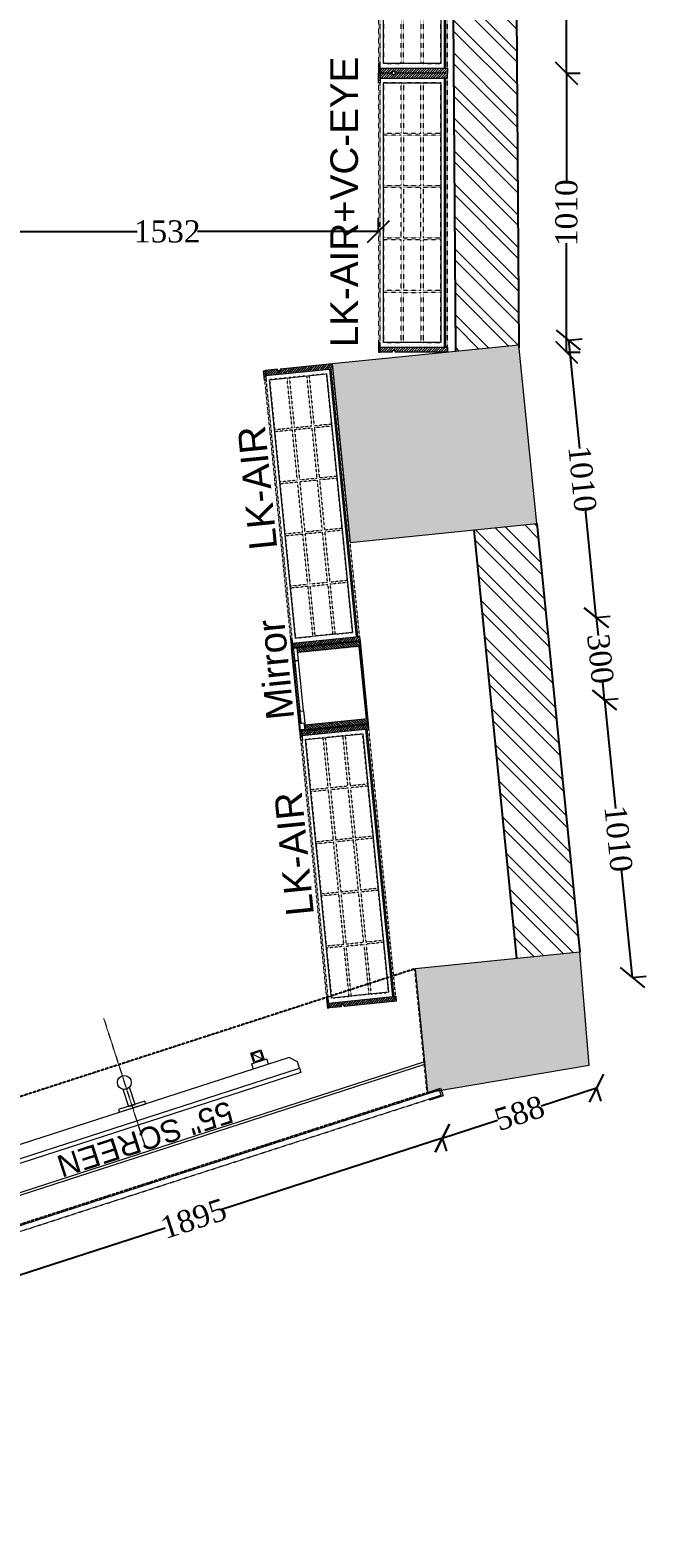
# Model space of a CAD drawing. Header units: millimetres. Extents: x 247811 to 254473, y -206991 to -192801.
# Drawn here: x 252239 to 254473, y -206774 to -201356 of the extents above; entities that cross this region are included whole.
import ezdxf

# ---------------------------------------------------------------- set-up
doc = ezdxf.new("R2010")
doc.units = ezdxf.units.MM
doc.header["$LTSCALE"] = 0.1
doc.header["$MEASUREMENT"] = 0
doc.header["$PDMODE"] = 3
for name, pattern in [('a_p6_plan_L18$0$HIDDEN', [0.375, 0.25, -0.125]), ('ACAD_ISO03W100', [30, 12, -18]), ('DASHDOT2', [0.5, 0.25, -0.125, 0, -0.125]), ('HIDDEN', [0.375, 0.25, -0.125])]:
    doc.linetypes.add(name, pattern=pattern)
for name, color, linetype, lineweight in [('A-DIM', 31, 'Continuous', 15), ('Column', 243, 'Continuous', 9), ('Floor-Unit', 1, 'Continuous', 13), ('Glass-FrontGlazing', 150, 'Continuous', 20), ('LENS_HATCH_WALL', 251, 'Continuous', 5), ('LENS_TEXT', 4, 'Continuous', 5), ('LN-ELEVATION-1', 81, 'Continuous', 13), ('LN-ELEVATION-2', 103, 'Continuous', 20), ('LN-ELEVATION-3', 125, 'a_p6_plan_L18$0$HIDDEN', 18), ('LN-ELEVATION-4', 145, 'Continuous', 13), ('LN-HATCH', 251, 'Continuous', 0), ('Mirror', 4, 'Continuous', 15), ('shutter', 8, 'Continuous', 18), ('TV', 3, 'Continuous', 18)]:
    doc.layers.add(name, color=color, linetype=linetype, lineweight=lineweight)
doc.layers.add('BEAM', color=5, linetype='Continuous')
doc.layers.add('wall', color=5, linetype='Continuous')
doc.layers.add('Column hatch', color=252, linetype='Continuous', lineweight=20, true_color=0x8a8a8a)
doc.styles.add('LK by Kuldeepak', font='times.ttf')
doc.styles.get("Standard").update_dxf_attribs({"font": 'arial.ttf'})
doc.dimstyles.new('LK BY KULDEEPAK', dxfattribs={"dimtxt": 80, "dimasz": 80, "dimexe": 50, "dimexo": 1, "dimtad": 0, "dimdec": 0, "dimtxsty": 'LK by Kuldeepak', "dimblk": 'OBLIQUE', "dimcen": 2.5, "dimclrd": 250, "dimclre": 250, "dimclrt": 256, "dimadec": 0, "dimazin": 0, "dimtfac": 1, "dimtdec": 0, "dimtmove": 0, "dimatfit": 3, "dimfxl": 1, "dimarcsym": 0})
pattern_1 = [(45, (7858558.917, 3503823.203), (-4.4901280605, 4.4901280605), [])]

# ---------------------------------------------------------------- blocks, each defined once
blk = doc.blocks.new('GFCHGFD')
at = {"layer": 'LN-HATCH', "ltscale": 0.5}
h = blk.add_hatch(dxfattribs=at)
h.set_pattern_fill('ANSI31', color=256, scale=2)
h.set_pattern_definition([(45, (4060433.7416, 1708720.787), (-4.4901280605, 4.4901280605), [])])
h.paths.add_polyline_path([(212.9, 101.3), (230.9, 101.3), (230.9, -127.7), (212.9, -127.7)])
h.paths.add_polyline_path([(230.9, 95.3), (494.9, 95.3), (494.9, 101.3), (230.9, 101.3)])
h.paths.add_polyline_path([(512.9, 101.3), (494.9, 101.3), (494.9, -127.7), (512.9, -127.7)])
at = {"layer": 'Defpoints'}
blk.add_lwpolyline([(512.9, 101.3), (212.9, 101.3), (212.9, -148.7), (512.9, -148.7)], close=True, dxfattribs=at)
at = {"layer": 'LN-ELEVATION-1'}
for points in [[(212.9, 101.3), (230.9, 101.3), (230.9, -127.7), (212.9, -127.7)], [(230.9, 95.3), (494.9, 95.3), (494.9, 101.3), (230.9, 101.3)], [(512.9, 101.3), (494.9, 101.3), (494.9, -127.7), (512.9, -127.7)], [(259.9, -141.7), (259.9, -127.7), (214.9, -127.7), (214.9, -148.7), (223.9, -148.7), (223.9, -147.2), (216.4, -147.2), (216.4, -141.7)], [(442.9, -141.7), (442.9, -127.7), (487.9, -127.7), (487.9, -148.7), (478.9, -148.7), (478.9, -147.2), (486.4, -147.2), (486.4, -141.7)], [(504.9, -148.7), (504.9, -147.2), (509.4, -147.2), (509.4, -129.2), (487.9, -129.2), (487.9, -127.7), (510.9, -127.7), (510.9, -148.7)]]:
    blk.add_lwpolyline(points, close=True, dxfattribs=at)
at = {"layer": 'LN-ELEVATION-2'}
blk.add_lwpolyline([(259.9, -141.7), (442.9, -141.7), (442.9, -127.7), (259.9, -127.7)], close=True, dxfattribs=at)
at = {"layer": 'LN-ELEVATION-4', "ltscale": 0.5}
blk.add_line((478.9, -148.7), (223.9, -148.7), dxfattribs=at)
at = {"layer": 'Mirror', "lineweight": 0}
blk.add_lwpolyline([(216.4, -141.7), (486.4, -141.7), (486.4, -147.2), (216.4, -147.2)], close=True, dxfattribs=at)
blk = doc.blocks.new('1010MM VC PLAN')
at = {"layer": 'LN-HATCH', "ltscale": 0.5}
h = blk.add_hatch(dxfattribs=at)
h.set_pattern_fill('ANSI31', color=256, scale=2)
h.set_pattern_definition([(45, (3761554.586, 1795022.936), (-4.490128061, 4.490128061), [])])
h.paths.add_polyline_path([(-505.2, 24), (-505.2, -166), (-499.2, -166), (-499.2, -176), (-505.2, -176), (-505.2, -220), (-487.2, -220), (-487.2, 24)])
h = blk.add_hatch(dxfattribs=at)
h.set_pattern_fill('ANSI31', color=256, scale=2)
h.set_pattern_definition(pattern_1)
h.paths.add_polyline_path([(504.8, 24), (504.8, -166), (498.8, -166), (498.8, -176), (504.8, -176), (504.8, -220), (486.8, -220), (486.8, 24)])
h = blk.add_hatch(dxfattribs=at)
h.set_pattern_fill('ANSI31', color=256, scale=2)
h.set_pattern_definition([(45, (7858741.917, 3503823.203), (-4.4901280605, 4.4901280605), [])])
h.paths.add_polyline_path([(-470.2, -220), (-470.2, -226), (-505.2, -226), (-505.2, -220)])
h = blk.add_hatch(dxfattribs=at)
h.set_pattern_fill('ANSI31', color=256, scale=2)
h.set_pattern_definition(pattern_1)
h.paths.add_polyline_path([(476.8, -220), (476.8, -226), (504.8, -226), (504.8, -220)])
at = {"layer": 'LN-ELEVATION-1', "ltscale": 0.5}
for points in [[(-505.2, 24), (-505.2, -166), (-499.2, -166), (-499.2, -176), (-505.2, -176), (-505.2, -220), (-487.2, -220), (-487.2, 24)], [(486.8, 12), (-487.2, 12), (-487.2, 18), (486.8, 18)], [(504.8, 24), (504.8, -166), (498.8, -166), (498.8, -176), (504.8, -176), (504.8, -220), (486.8, -220), (486.8, 24)], [(-470.2, -220), (-470.2, -226), (-505.2, -226), (-505.2, -220)], [(469.8, -220), (469.8, -226), (504.8, -226), (504.8, -220)]]:
    blk.add_lwpolyline(points, close=True, dxfattribs=at)
at = {"layer": 'LN-ELEVATION-2', "ltscale": 0.5}
blk.add_lwpolyline([(470.2, 0), (-470.2, 0), (-470.2, -208), (470.2, -208)], close=True, dxfattribs=at)
at = {"layer": 'LN-ELEVATION-3', "ltscale": 0.5}
for p, q in [((-487.2, 24), (486.8, 24)), ((-470.2, -220), (469.8, -220)), ((469.8, -226), (-470.2, -226))]:
    blk.add_line(p, q, dxfattribs=at)
for points in [[(-470.2, 0), (-288.5, 0), (-288.5, -64), (-470.2, -64)], [(-280.5, 0), (-98.8, 0), (-98.8, -64), (-280.5, -64)], [(-90.8, 0), (90.8, 0), (90.8, -64), (-90.8, -64)], [(98.8, 0), (280.5, 0), (280.5, -64), (98.8, -64)], [(288.5, 0), (470.2, 0), (470.2, -64), (288.5, -64)], [(-470.2, -136), (-288.5, -136), (-288.5, -72), (-470.2, -72)], [(-280.5, -72), (-98.8, -72), (-98.8, -136), (-280.5, -136)], [(-90.8, -72), (90.8, -72), (90.8, -136), (-90.8, -136)], [(98.8, -72), (280.5, -72), (280.5, -136), (98.8, -136)], [(288.5, -72), (470.2, -72), (470.2, -136), (288.5, -136)], [(-470.2, -144), (-288.5, -144), (-288.5, -208), (-470.2, -208)], [(-280.5, -144), (-98.8, -144), (-98.8, -208), (-280.5, -208)], [(-90.8, -144), (90.8, -144), (90.8, -208), (-90.8, -208)], [(98.8, -144), (280.5, -144), (280.5, -208), (98.8, -208)], [(288.5, -144), (470.2, -144), (470.2, -208), (288.5, -208)]]:
    blk.add_lwpolyline(points, close=True, dxfattribs=at)
blk = doc.blocks.new('55 DER4')
at = {"layer": 'TV', "ltscale": 12}
for p, q in [((2111558.8, 1135690.5), (2111583.2, 1135690.5)), ((2111583.2, 1135690.5), (2111607.7, 1135666)), ((2111607.7, 1134473.9), (2111607.7, 1135666)), ((2111607.7, 1135587.9), (2111627.2, 1135587.9)), ((2111627.2, 1135587.9), (2111627.2, 1135529.3)), ((2111627.2, 1135529.3), (2111607.7, 1135529.3)), ((2111627.2, 1134610.6), (2111607.7, 1134610.6)), ((2111627.2, 1134610.6), (2111627.2, 1134552)), ((2111607.7, 1134552), (2111627.2, 1134552)), ((2111583.2, 1134449.5), (2111607.7, 1134473.9)), ((2111558.8, 1134449.5), (2111583.2, 1134449.5))]:
    blk.add_line(p, q, dxfattribs=at)
at = {"layer": 'TV'}
for p, q in [((2111661.6, 1135543.3), (2111631, 1135573.9)), ((2111661.6, 1135573.9), (2111631, 1135543.3)), ((2111661.6, 1134597.1), (2111631, 1134566.5))]:
    blk.add_line(p, q, dxfattribs=at)
at = {"layer": 'TV', "ltscale": 12}
blk.add_lwpolyline([(2111542.6, 1135690.5), (2111558.8, 1135690.5), (2111558.8, 1134449.5), (2111542.6, 1134449.5)], close=True, dxfattribs=at)
at = {"layer": 'TV'}
for points in [[(2111627.2, 1135577.7), (2111627.2, 1135539.5), (2111665.4, 1135539.5), (2111665.4, 1135577.7)], [(2111631, 1135573.9), (2111631, 1135543.3), (2111661.6, 1135543.3), (2111661.6, 1135573.9)], [(2111627.2, 1134562.7), (2111627.2, 1134600.9), (2111665.4, 1134600.9), (2111665.4, 1134562.7)], [(2111631, 1134566.5), (2111631, 1134597.1), (2111661.6, 1134597.1), (2111661.6, 1134566.5)]]:
    blk.add_lwpolyline(points, close=True, dxfattribs=at)
blk = doc.blocks.new('A$C3d5c696c')
at = {"layer": 'Column hatch'}
h = blk.add_hatch(color=256, dxfattribs=at)
h.dxf.hatch_style = 1
h.paths.add_polyline_path([(5146.6, 10705.8), (4506.6, 10701.4), (4513.9, 9651.4), (5153.9, 9655.9)])
h.paths.add_polyline_path([(5164.6, 8110.9), (4934.6, 8109.3), (4941.9, 7059.3), (5171.9, 7060.9)])
h.paths.add_polyline_path([(5190.2, 4277.4), (4513.6, 4209.5), (4578.5, 3562.7), (5255.1, 3630.6)])
h.paths.add_polyline_path([(5410.8, 2078.4), (4829.8, 2020.1), (4813.9, 2017.4), (4858.7, 1570.7), (5444.9, 1669.8)])
at = {"layer": 'LENS_HATCH_WALL', "ltscale": 12}
h = blk.add_hatch(dxfattribs=at)
h.set_pattern_fill('ANSI32', color=256, scale=222, angle=90, style=0)
h.set_pattern_definition([(135, (-1636301.92, -26491450.07), (-58.86663953, -58.86663953), []), (135, (-1636301.92, -26491410.83), (-58.86663953, -58.86663953), [])])
h.paths.add_polyline_path([(5255.1, 3630.6), (5026.2, 3607.6), (5182, 2055.4), (5410.8, 2078.4)])
h.paths.add_polyline_path([(5171.9, 7060.9), (4941.9, 7059.3), (4961.3, 4254.4), (5191.2, 4277.5)])
h.paths.add_polyline_path([(5153.9, 9655.9), (4923.9, 9654.3), (4934.6, 8109.3), (5164.6, 8110.9)])
h.paths.add_polyline_path([(5125.8, 13700.8), (-724, 13660.2), (-723.5, 10666.7), (-496.1, 10666.7), (-492.4, 10666.7), (-492.4, 10861.9), (-504.7, 12631.8), (-492.4, 12631.9), (-492.4, 13431.8), (4897.4, 13469.2), (4916.6, 10704.2), (5146.6, 10705.8)])
h.paths.add_polyline_path([(-492.4, 9616.7), (-723.3, 9616.7), (-723, 8063.9), (-492.4, 8065.5)])
h.paths.add_polyline_path([(-492.4, 7015.5), (-722.8, 7013.9), (-722.2, 4065), (-492.4, 4066.6)])
edge = h.paths.add_edge_path()
edge.add_line((-268.8, 2360), (-498.7, 2320.2))
edge.add_line((-498.7, 2320.2), (1.6, 0.5))
edge.add_line((1.6, 0.5), (221.5, 71.6))
edge.add_line((221.5, 71.6), (-268.8, 2360))
at = {"layer": 'BEAM', "linetype": 'HIDDEN', "ltscale": 11}
blk.add_lwpolyline([(4813.8, 2018.5), (130.1, 504.3), (223.1, 72.1), (4858.7, 1570.8)], close=True, dxfattribs=at)
at = {"layer": 'Column'}
for points in [[(5190.2, 4277.4), (4513.6, 4209.5), (4578.5, 3562.7), (5255.1, 3630.6)], [(5410.8, 2078.4), (4813.8, 2018.5), (4858.7, 1570.7), (5444.9, 1669.8)]]:
    blk.add_lwpolyline(points, close=True, dxfattribs=at)
at = {"layer": 'Glass-FrontGlazing'}
blk.add_lwpolyline([(202.9, 170.7), (199.8, 180.2), (4845.4, 1682.1), (4848.5, 1672.5)], close=True, dxfattribs=at)
at = {"layer": 'shutter', "color": 5, "linetype": 'ACAD_ISO03W100', "ltscale": 0.05, "true_color": 0x0505ff, "elevation": -26.6}
blk.add_lwpolyline([(4908.4, 1561.3), (4902.5, 1579.6), (182.4, 53.7), (188.3, 35.4)], close=True, dxfattribs=at)
at = {"layer": 'shutter', "ltscale": 10}
blk.add_lwpolyline([(4858.7, 1570.7), (4906.3, 1586.1), (4915.2, 1558.6), (4867.6, 1543.2), (4866.2, 1547.7), (4908.4, 1561.3), (4902.5, 1579.6), (4860.3, 1565.9), (4858.7, 1570.7)], dxfattribs=at)
at = {"layer": 'wall', "color": 1}
for points in [[(4961.3, 4254.4), (4923.9, 9654.3)], [(5191.2, 4266.7), (5153.9, 9655.9)], [(5255.1, 3630.6), (5410.8, 2078.4)], [(5026.2, 3607.6), (5182, 2055.4)]]:
    blk.add_lwpolyline(points, dxfattribs=at)
blk = doc.blocks.new('_Oblique')
at = {"color": 0, "linetype": 'ByBlock', "lineweight": -2}
blk.add_line((-0.5, -0.5), (0.5, 0.5), dxfattribs=at)
blk = doc.blocks.new('*D74')
at = {"layer": 'A-DIM', "color": 250, "lineweight": -2, "transparency": 16777216}
for p, q in [((254184.3, -200503.4), (254234.5, -200503.4)), ((254184.5, -200503.4), (254184.5, -200898.7)), ((254184.5, -201513.4), (254184.5, -201118.1)), ((254184.3, -201513.4), (254234.5, -201513.4))]:
    blk.add_line(p, q, dxfattribs=at)
at = {"layer": 'Defpoints', "color": 0, "transparency": 16777216}
for p in [(253753.1, -200503.4), (253753.1, -201513.4), (254184.5, -201513.4)]:
    blk.add_point(p, dxfattribs=at)
at = {"layer": 'A-DIM', "color": 250, "lineweight": -2, "transparency": 16777216, "xscale": 80, "yscale": 80, "zscale": 80}
for p, rotation in [((254184.5, -200503.4), 90), ((254184.5, -201513.4), 270)]:
    blk.add_blockref('_Oblique', p, dxfattribs=dict(at, rotation=rotation))
at = {"layer": 'A-DIM', "transparency": 16777216, "insert": (254184.5, -201008.4), "char_height": 80, "attachment_point": 5, "rotation": 90, "style": 'LK by Kuldeepak'}
blk.add_mtext('1010', dxfattribs=at)
blk = doc.blocks.new('*D75')
at = {"layer": 'A-DIM', "color": 250, "lineweight": -2, "transparency": 16777216}
for p, q in [((254184.3, -201513.4), (254234.5, -201513.4)), ((254184.5, -201513.4), (254184.5, -201908.7)), ((254184.5, -202523.4), (254184.5, -202128.1)), ((254184.3, -202523.4), (254234.5, -202523.4))]:
    blk.add_line(p, q, dxfattribs=at)
at = {"layer": 'Defpoints', "color": 0, "transparency": 16777216}
for p in [(253753.1, -201513.4), (253753.1, -202523.4), (254184.5, -202523.4)]:
    blk.add_point(p, dxfattribs=at)
at = {"layer": 'A-DIM', "color": 250, "lineweight": -2, "transparency": 16777216, "xscale": 80, "yscale": 80, "zscale": 80}
for p, rotation in [((254184.5, -201513.4), 90), ((254184.5, -202523.4), 270)]:
    blk.add_blockref('_Oblique', p, dxfattribs=dict(at, rotation=rotation))
at = {"layer": 'A-DIM', "transparency": 16777216, "insert": (254184.5, -202018.4), "char_height": 80, "attachment_point": 5, "rotation": 90, "style": 'LK by Kuldeepak'}
blk.add_mtext('1010', dxfattribs=at)
blk = doc.blocks.new('*D76')
at = {"layer": 'A-DIM', "color": 250, "lineweight": -2, "transparency": 16777216}
for p, q in [((254191.5, -202479.4), (254241.5, -202474.4)), ((254191.7, -202479.4), (254231.2, -202872.7)), ((254292.6, -203484.3), (254253.1, -203091)), ((254292.4, -203484.3), (254342.3, -203479.3))]:
    blk.add_line(p, q, dxfattribs=at)
at = {"layer": 'Defpoints', "color": 0, "transparency": 16777216}
for p in [(253086.7, -202590.3), (254292.6, -203484.3), (253187.5, -203595.2)]:
    blk.add_point(p, dxfattribs=at)
at = {"layer": 'A-DIM', "color": 250, "lineweight": -2, "transparency": 16777216, "xscale": 80, "yscale": 80, "zscale": 80}
for p, rotation in [((254191.7, -202479.4), 95.73004110000477), ((254292.6, -203484.3), 275.7300411000048)]:
    blk.add_blockref('_Oblique', p, dxfattribs=dict(at, rotation=rotation))
at = {"layer": 'A-DIM', "transparency": 16777216, "insert": (254242.1, -202981.9), "char_height": 80, "attachment_point": 5, "rotation": 275.73, "style": 'LK by Kuldeepak'}
blk.add_mtext('1010', dxfattribs=at)
blk = doc.blocks.new('*D77')
at = {"layer": 'A-DIM', "color": 250, "lineweight": -2, "transparency": 16777216}
for p, q in [((254292.4, -203484.3), (254342.3, -203479.3)), ((254292.6, -203484.3), (254299.1, -203549.3)), ((254322.5, -203782.8), (254316, -203717.9)), ((254322.3, -203782.8), (254372.3, -203777.8))]:
    blk.add_line(p, q, dxfattribs=at)
at = {"layer": 'Defpoints', "color": 0, "transparency": 16777216}
for p in [(253436.3, -203570.3), (254322.5, -203782.8), (253466.2, -203868.8)]:
    blk.add_point(p, dxfattribs=at)
at = {"layer": 'A-DIM', "color": 250, "lineweight": -2, "transparency": 16777216, "xscale": 80, "yscale": 80, "zscale": 80}
for p, rotation in [((254292.6, -203484.3), 95.73004110007803), ((254322.5, -203782.8), 275.730041100078)]:
    blk.add_blockref('_Oblique', p, dxfattribs=dict(at, rotation=rotation))
at = {"layer": 'A-DIM', "transparency": 16777216, "insert": (254307.5, -203633.6), "char_height": 80, "attachment_point": 5, "rotation": 275.73, "style": 'LK by Kuldeepak'}
blk.add_mtext('300', dxfattribs=at)
blk = doc.blocks.new('*D78')
at = {"layer": 'A-DIM', "color": 250, "lineweight": -2, "transparency": 16777216}
for p, q in [((254322.3, -203782.8), (254372.3, -203777.8)), ((254322.5, -203782.8), (254362, -204176.1)), ((254423.4, -204787.8), (254383.9, -204394.5)), ((254423.2, -204787.8), (254473.1, -204782.8))]:
    blk.add_line(p, q, dxfattribs=at)
at = {"layer": 'Defpoints', "color": 0, "transparency": 16777216}
for p in [(253466.2, -203868.8), (254423.4, -204787.8), (253567.1, -204873.7)]:
    blk.add_point(p, dxfattribs=at)
at = {"layer": 'A-DIM', "color": 250, "lineweight": -2, "transparency": 16777216, "xscale": 80, "yscale": 80, "zscale": 80}
for p, rotation in [((254322.5, -203782.8), 95.7300411000681), ((254423.4, -204787.8), 275.7300411000681)]:
    blk.add_blockref('_Oblique', p, dxfattribs=dict(at, rotation=rotation))
at = {"layer": 'A-DIM', "transparency": 16777216, "insert": (254372.9, -204285.3), "char_height": 80, "attachment_point": 5, "rotation": 275.73, "style": 'LK by Kuldeepak'}
blk.add_mtext('1010', dxfattribs=at)
blk = doc.blocks.new('*D94')
at = {"layer": 'A-DIM', "color": 250, "lineweight": -2, "transparency": 16777216}
for p, q in [((251971.1, -202086.5), (251971.1, -202036.4)), ((251971.1, -202086.4), (252627.7, -202086.4)), ((253503.1, -202086.4), (252846.5, -202086.4)), ((253503.1, -202086.5), (253503.1, -202036.4))]:
    blk.add_line(p, q, dxfattribs=at)
at = {"layer": 'Defpoints', "color": 0, "transparency": 16777216}
for p in [(253503.1, -202086.4), (253503.1, -202199.9), (251971.1, -202283)]:
    blk.add_point(p, dxfattribs=at)
at = {"layer": 'A-DIM', "color": 250, "lineweight": -2, "transparency": 16777216, "xscale": 80, "yscale": 80, "zscale": 80, "rotation": 180}
blk.add_blockref('_Oblique', (251971.1, -202086.4), dxfattribs=at)
at = {"layer": 'A-DIM', "color": 250, "lineweight": -2, "transparency": 16777216, "xscale": 80, "yscale": 80, "zscale": 80}
blk.add_blockref('_Oblique', (253503.1, -202086.4), dxfattribs=at)
at = {"layer": 'A-DIM', "transparency": 16777216, "insert": (252737.1, -202086.4), "char_height": 80, "attachment_point": 5, "style": 'LK by Kuldeepak'}
blk.add_mtext('1532', dxfattribs=at)
blk = doc.blocks.new('*D106')
at = {"layer": 'A-DIM', "color": 250, "lineweight": -2, "transparency": 16777216}
for p, q in [((253734.1, -205369.4), (252935.4, -205627.6)), ((253734, -205369.3), (253749.5, -205417)), ((251931.4, -205952.2), (252730, -205694)), ((251931.3, -205952.1), (251946.8, -205999.8))]:
    blk.add_line(p, q, dxfattribs=at)
at = {"layer": 'Defpoints', "color": 0, "transparency": 16777216}
for p in [(253680.6, -205204), (253734.1, -205369.4), (251847.1, -205691.7)]:
    blk.add_point(p, dxfattribs=at)
at = {"layer": 'A-DIM', "color": 250, "lineweight": -2, "transparency": 16777216, "xscale": 80, "yscale": 80, "zscale": 80}
for p, rotation in [((253734.1, -205369.4), 17.91510967841341), ((251931.4, -205952.2), 197.9151096784134)]:
    blk.add_blockref('_Oblique', p, dxfattribs=dict(at, rotation=rotation))
at = {"layer": 'A-DIM', "transparency": 16777216, "insert": (252832.7, -205660.8), "char_height": 80, "attachment_point": 5, "rotation": 17.9151, "style": 'LK by Kuldeepak'}
blk.add_mtext('1895', dxfattribs=at)
blk = doc.blocks.new('*D107')
at = {"layer": 'A-DIM', "color": 250, "lineweight": -2, "transparency": 16777216}
for p, q in [((254293.8, -205188.5), (254092.9, -205253.4)), ((254293.8, -205188.3), (254309.2, -205236.1)), ((253734.1, -205369.4), (253935, -205304.5)), ((253734, -205369.3), (253749.5, -205417))]:
    blk.add_line(p, q, dxfattribs=at)
at = {"layer": 'Defpoints', "color": 0, "transparency": 16777216}
for p in [(254266.8, -205105), (253680.6, -205204), (254293.8, -205188.5)]:
    blk.add_point(p, dxfattribs=at)
at = {"layer": 'A-DIM', "color": 250, "lineweight": -2, "transparency": 16777216, "xscale": 80, "yscale": 80, "zscale": 80}
for p, rotation in [((254293.8, -205188.5), 17.91510967841341), ((253734.1, -205369.4), 197.9151096784134)]:
    blk.add_blockref('_Oblique', p, dxfattribs=dict(at, rotation=rotation))
at = {"layer": 'A-DIM', "transparency": 16777216, "insert": (254014, -205279), "char_height": 80, "attachment_point": 5, "rotation": 17.9151, "style": 'LK by Kuldeepak'}
blk.add_mtext('588', dxfattribs=at)

msp = doc.modelspace()

# ---------------------------------------------------------------- linework, layer by layer
at = {"layer": 'Floor-Unit', "linetype": 'DASHDOT2', "ltscale": 3}
msp.add_line((252506.6, -204935.1), (252657, -205400.4), dxfattribs=at)
at = {"layer": 'Floor-Unit'}
msp.add_lwpolyline([(252576.6, -205192.2), (252596.8, -205254.8), (252620.6, -205247.1), (252600.4, -205184.5, -0.267949), (252576.6, -205192.2, 1)], format="xyb", dxfattribs=at)
msp.add_lwpolyline([(252564.2, -205275.8), (252659.4, -205245.1), (252656.3, -205235.6), (252561.1, -205266.3)], close=True, dxfattribs=at)
msp.add_circle((252581.8, -205167.8), 25, dxfattribs=at)

# ---------------------------------------------------------------- block references
at = {"layer": 'Floor-Unit', "xscale": -1}
for p, rotation in [((253729.1, -201008.2), 270), ((253729.1, -202018.2), 270), ((253362, -203070), 275.7300411000753), ((253492.8, -204373.5), 275.7300411000753)]:
    msp.add_blockref('1010MM VC PLAN', p, dxfattribs=dict(at, rotation=rotation))
at = {"layer": 'Floor-Unit'}
for name, p, rotation in [('GFCHGFD', (253314.2, -203368.5), 275.7300411000753), ('55 DER4', (1982192.4, -1865327.2), 107.9151091163802)]:
    msp.add_blockref(name, p, dxfattribs=dict(at, rotation=rotation))
at = {"layer": 'wall', "color": 1}
msp.add_blockref('A$C3d5c696c', (248821.9, -206774.8), dxfattribs=at)

# ---------------------------------------------------------------- texts
at = {"layer": 'Floor-Unit', "color": 0, "ltscale": 2, "insert": (252657, -205372.8), "char_height": 80, "attachment_point": 5, "rotation": 197.9151}
msp.add_mtext('\\pxqc,t3;55" SCREEN', dxfattribs=at)
at = {"layer": 'LENS_TEXT', "linetype": 'Continuous', "ltscale": 3, "char_height": 100, "attachment_point": 5}
for s, insert, width, rotation in [('\\pxql;LK-AIR+VC-EYE', (253379.3, -202294.3), 421.567, 90.0007), ('\\pxql;LK-AIR', (253074.2, -203117.1), 244.677, 95.73), ('\\pxql;Mirror', (253136, -203732.5), 244.677, 95.73), ('\\pxql;LK-AIR', (253207.2, -204442.3), 244.677, 95.73)]:
    msp.add_mtext(s, dxfattribs=dict(at, insert=insert, width=width, rotation=rotation))

# ---------------------------------------------------------------- dimensions: what is measured, and where the dimension line sits
at = {"layer": 'A-DIM'}
for base, p1, p2, angle, picture, middle in [((254184.5, -201513.4), (253753.1, -200503.4), (253753.1, -201513.4), 90, '*D74', (254184.5, -201008.4)), ((254184.5, -202523.4), (253753.1, -201513.4), (253753.1, -202523.4), 90, '*D75', (254184.5, -202018.4)), ((254423.4, -204787.8), (253466.2, -203868.8), (253567.1, -204873.7), 95.73, '*D78', (254372.9, -204285.3)), ((254293.8, -205188.5), (253680.6, -205204), (254266.8, -205105), 197.9151, '*D107', (254014, -205279)), ((253734.1, -205369.4), (251847.1, -205691.7), (253680.6, -205204), 197.9151, '*D106', (252832.7, -205660.8))]:
    dim = msp.add_linear_dim(base=base, p1=p1, p2=p2, angle=angle, dimstyle='LK BY KULDEEPAK', override={"dimtmove": 1, "dimfxl": 0.18, "dimfxlon": 1, "dimarcsym": 1}, dxfattribs=at)
    dim.commit()
    dim.dimension.update_dxf_attribs({"geometry": picture, "text_midpoint": middle})
dim = msp.add_linear_dim(base=(253503.1, -202086.4), p1=(251971.1, -202283), p2=(253503.1, -202199.9), dimstyle='LK BY KULDEEPAK', override={"dimtmove": 1, "dimfxl": 0.18, "dimfxlon": 1, "dimarcsym": 1}, dxfattribs=at)
dim.commit()
dim.dimension.update_dxf_attribs({"geometry": '*D94', "text_midpoint": (252737.1, -202086.4)})
for p1, p2, distance, picture, middle in [((253086.7, -202590.3), (253187.5, -203595.2), 1110.6, '*D76', (254242.1, -202981.9)), ((253436.3, -203570.3), (253466.2, -203868.8), 860.6, '*D77', (254307.5, -203633.6))]:
    dim = msp.add_aligned_dim(p1=p1, p2=p2, distance=distance, dimstyle='LK BY KULDEEPAK', override={"dimfxl": 0.18, "dimfxlon": 1, "dimarcsym": 1}, dxfattribs=at)
    dim.commit()
    dim.dimension.update_dxf_attribs({"geometry": picture, "text_midpoint": middle})

doc.saveas('drawing.dxf')
